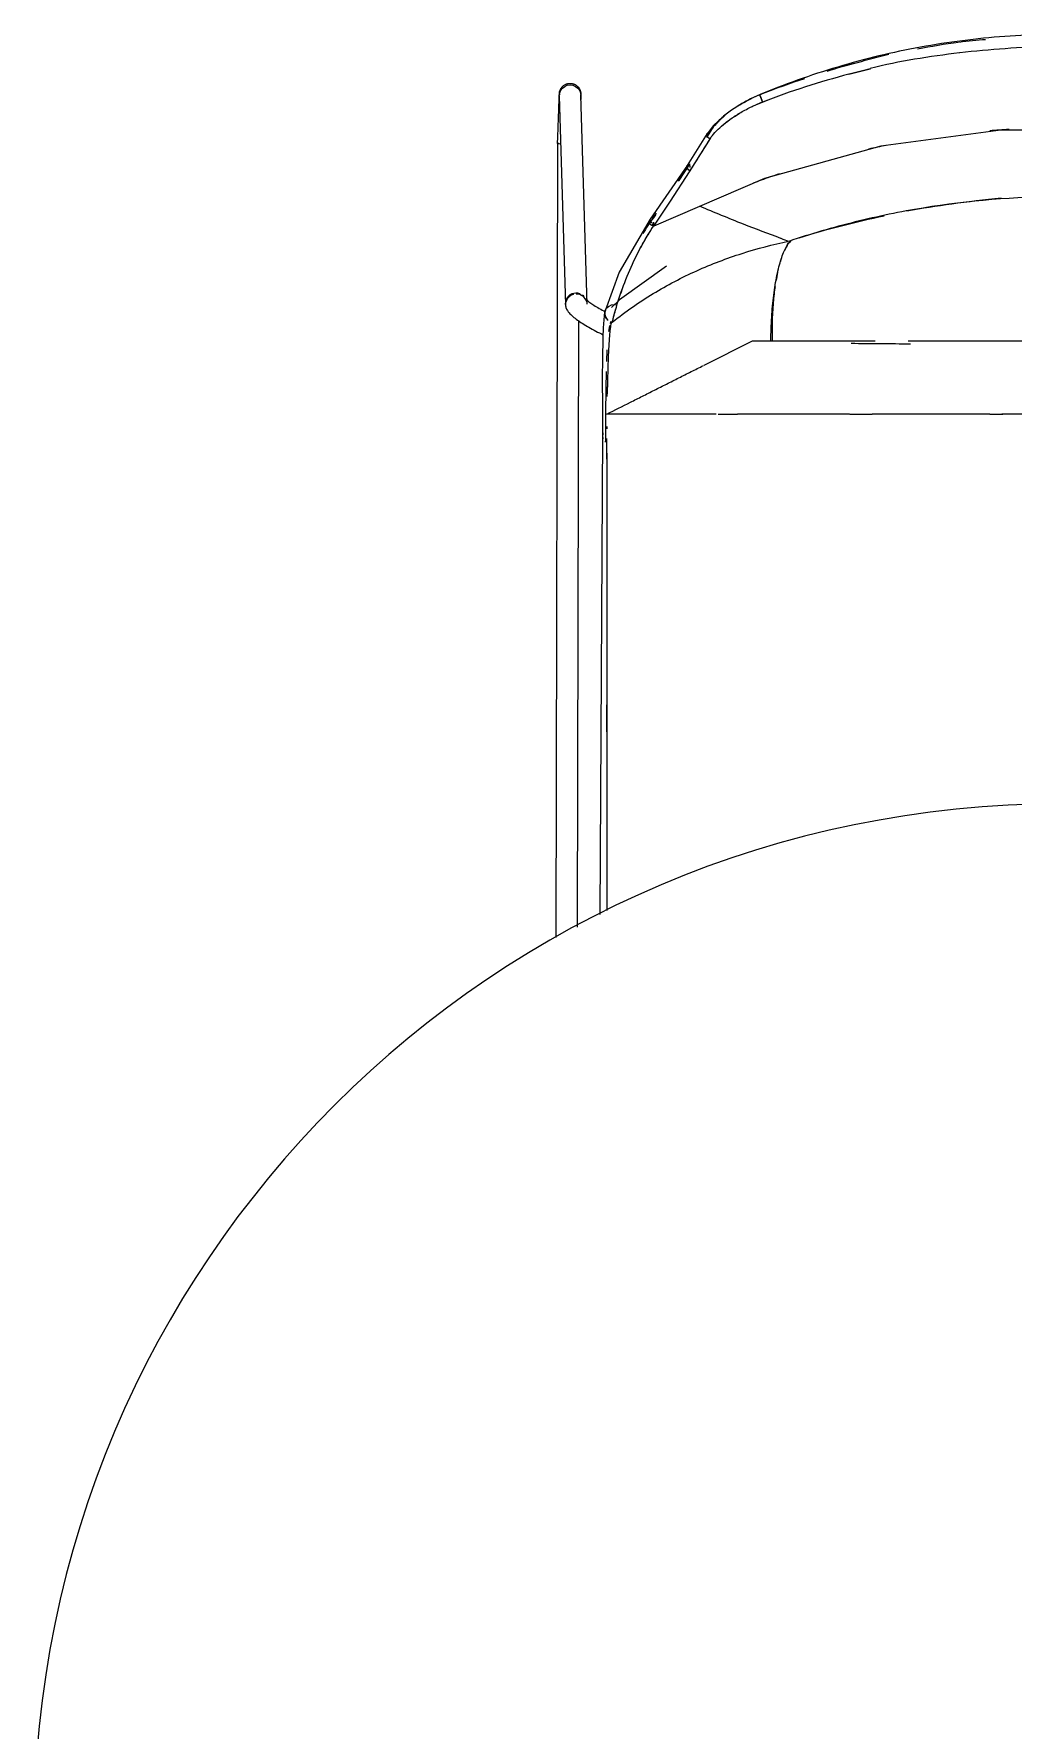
# Model space of a CAD drawing. Header units: millimetres. Extents: x 155927 to 317870, y -36033 to 97293.
# Drawn here: x 192752 to 193253, y 30723 to 31590 of the extents above; entities that cross this region are included whole.
import ezdxf

# ---------------------------------------------------------------- set-up
doc = ezdxf.new("R2010")
doc.units = ezdxf.units.MM
doc.header["$MEASUREMENT"] = 0
doc.layers.add('I-FURN', color=8, linetype='CONTINUOUS', lineweight=9)

msp = doc.modelspace()

# ---------------------------------------------------------------- linework, layer by layer
at = {"layer": 'I-FURN'}
for p, q in [((193021.51, 31561.16), (193021.6, 31561.36)), ((193021.6, 31561.36), (193021.71, 31561.55)), ((193021.71, 31560.87), (193022.59, 31561.98)), ((193021.71, 31561.55), (193021.82, 31561.74)), ((193021.82, 31561.74), (193021.94, 31561.93)), ((193021.94, 31561.93), (193022.07, 31562.11)), ((193022.07, 31562.11), (193022.2, 31562.28)), ((193022.2, 31562.28), (193022.34, 31562.45)), ((193022.34, 31562.45), (193022.49, 31562.61)), ((193022.49, 31562.61), (193022.64, 31562.77)), ((193022.59, 31561.98), (193023.73, 31562.83)), ((193022.64, 31562.77), (193022.81, 31562.92)), ((193022.81, 31562.92), (193022.97, 31563.06)), ((193022.97, 31563.06), (193023.14, 31563.2)), ((193023.14, 31563.2), (193023.32, 31563.33)), ((193023.32, 31563.33), (193023.5, 31563.46)), ((193023.5, 31563.46), (193023.69, 31563.57)), ((193023.69, 31563.57), (193023.88, 31563.68)), ((193023.73, 31562.83), (193025.05, 31563.36)), ((193023.88, 31563.68), (193024.08, 31563.78)), ((193024.08, 31563.78), (193024.28, 31563.87)), ((193024.28, 31563.87), (193024.48, 31563.96)), ((193024.48, 31563.96), (193024.69, 31564.03)), ((193024.69, 31564.03), (193024.9, 31564.1)), ((193024.9, 31564.1), (193025.11, 31564.16)), ((193025.05, 31563.36), (193026.48, 31563.53)), ((193025.11, 31564.16), (193025.32, 31564.21)), ((193025.32, 31564.21), (193025.54, 31564.25)), ((193025.54, 31564.25), (193025.75, 31564.29)), ((193025.75, 31564.29), (193025.97, 31564.31)), ((193025.97, 31564.31), (193026.19, 31564.33)), ((193026.19, 31564.33), (193026.41, 31564.34)), ((193026.41, 31564.34), (193026.51, 31564.34)), ((193026.48, 31563.53), (193027.9, 31563.35)), ((193026.51, 31564.34), (193026.73, 31564.33)), ((193026.73, 31564.33), (193026.95, 31564.32)), ((193026.95, 31564.32), (193027.16, 31564.3)), ((193027.16, 31564.3), (193027.38, 31564.27)), ((193027.38, 31564.27), (193027.6, 31564.23)), ((193027.6, 31564.23), (193027.81, 31564.18)), ((193027.81, 31564.18), (193028.03, 31564.12)), ((193027.9, 31563.35), (193029.23, 31562.81)), ((193028.03, 31564.12), (193028.24, 31564.05)), ((193028.24, 31564.05), (193028.44, 31563.98)), ((193028.44, 31563.98), (193028.65, 31563.9)), ((193028.65, 31563.9), (193028.85, 31563.81)), ((193028.85, 31563.81), (193029.04, 31563.71)), ((193029.04, 31563.71), (193029.24, 31563.6)), ((193029.23, 31562.81), (193030.36, 31561.95)), ((193029.24, 31563.6), (193029.43, 31563.49)), ((193029.43, 31563.49), (193029.61, 31563.37)), ((193029.61, 31563.37), (193029.79, 31563.24)), ((193029.79, 31563.24), (193029.96, 31563.1)), ((193029.96, 31563.1), (193030.13, 31562.96)), ((193030.13, 31562.96), (193030.29, 31562.81)), ((193030.29, 31562.81), (193030.45, 31562.66)), ((193030.36, 31561.95), (193031.23, 31560.84)), ((193030.45, 31562.66), (193030.6, 31562.5)), ((193030.6, 31562.5), (193030.74, 31562.33)), ((193030.74, 31562.33), (193030.88, 31562.16)), ((193030.88, 31562.16), (193031.01, 31561.98)), ((193031.01, 31561.98), (193031.13, 31561.8)), ((193031.13, 31561.8), (193031.24, 31561.61)), ((193031.24, 31561.61), (193031.35, 31561.42)), ((193031.35, 31561.42), (193031.45, 31561.22)), ((193020.75, 31552.36), (193020.78, 31553.05)), ((193020.78, 31553.05), (193020.8, 31553.71)), ((193020.8, 31553.71), (193020.82, 31554.33)), ((193020.82, 31554.33), (193020.84, 31554.92)), ((193020.84, 31554.92), (193020.86, 31555.47)), ((193020.86, 31555.47), (193020.88, 31555.99)), ((193020.88, 31555.99), (193020.9, 31556.46)), ((193020.9, 31556.46), (193020.92, 31556.9)), ((193020.92, 31556.9), (193020.93, 31557.3)), ((193020.93, 31557.3), (193020.94, 31557.66)), ((193020.94, 31557.66), (193020.96, 31557.98)), ((193020.96, 31557.98), (193020.97, 31558.25)), ((193020.97, 31558.19), (193021.16, 31559.58)), ((193020.97, 31558.49), (193020.98, 31558.68)), ((193020.98, 31558.51), (193020.97, 31558.37)), ((193020.97, 31558.25), (193020.97, 31558.49)), ((193020.97, 31558.03), (193024.15, 31451.16)), ((193020.99, 31558.85), (193020.98, 31558.7)), ((193020.98, 31558.68), (193020.99, 31558.84)), ((193020.98, 31558.7), (193020.98, 31558.51)), ((193020.99, 31559.04), (193021.01, 31559.26)), ((193020.99, 31559.01), (193020.99, 31559.04)), ((193020.99, 31559.04), (193020.99, 31559.02)), ((193020.99, 31559.02), (193020.99, 31558.95)), ((193020.99, 31558.95), (193020.99, 31559.01)), ((193020.99, 31558.84), (193020.99, 31558.95)), ((193020.99, 31558.95), (193020.99, 31558.85)), ((193021.01, 31559.26), (193021.03, 31559.48)), ((193021.03, 31559.48), (193021.06, 31559.69)), ((193021.06, 31559.69), (193021.1, 31559.91)), ((193021.1, 31559.91), (193021.14, 31560.13)), ((193021.14, 31560.13), (193021.2, 31560.34)), ((193021.16, 31559.58), (193021.71, 31560.87)), ((193021.2, 31560.34), (193021.26, 31560.55)), ((193021.26, 31560.55), (193021.34, 31560.76)), ((193021.34, 31560.76), (193021.42, 31560.96)), ((193021.42, 31560.96), (193021.51, 31561.16)), ((193031.23, 31560.84), (193031.78, 31559.54)), ((193031.45, 31561.22), (193031.54, 31561.02)), ((193031.54, 31561.02), (193031.62, 31560.82)), ((193031.62, 31560.82), (193031.7, 31560.61)), ((193031.7, 31560.61), (193031.76, 31560.4)), ((193031.76, 31560.4), (193031.82, 31560.19)), ((193031.78, 31559.54), (193031.97, 31558.15)), ((193031.82, 31560.19), (193031.87, 31559.97)), ((193031.87, 31559.97), (193031.91, 31559.76)), ((193031.91, 31556.53), (193031.89, 31556.1)), ((193031.91, 31559.76), (193031.95, 31559.54)), ((193031.93, 31556.93), (193031.91, 31556.53)), ((193031.94, 31557.28), (193031.93, 31556.93)), ((193031.95, 31557.6), (193031.94, 31557.28)), ((193031.95, 31559.54), (193031.97, 31559.32)), ((193031.96, 31557.87), (193031.95, 31557.6)), ((193031.96, 31557.97), (193031.97, 31558.19)), ((193031.97, 31558.11), (193031.96, 31557.87)), ((193031.97, 31559.32), (193031.98, 31559.1)), ((193031.98, 31558.45), (193031.97, 31558.3)), ((193031.97, 31558.19), (193031.98, 31558.36)), ((193035.14, 31451.49), (193031.97, 31558.32)), ((193031.97, 31558.3), (193031.97, 31558.11)), ((193031.98, 31559.1), (193031.99, 31558.88)), ((193031.99, 31558.62), (193031.98, 31558.55)), ((193031.98, 31558.49), (193031.99, 31558.58)), ((193031.98, 31558.55), (193031.98, 31558.45)), ((193031.98, 31558.36), (193031.98, 31558.49)), ((193031.99, 31558.88), (193031.99, 31558.66)), ((193031.99, 31558.66), (193031.99, 31558.64)), ((193031.99, 31558.63), (193031.99, 31558.64)), ((193031.99, 31558.64), (193031.99, 31558.62)), ((193031.99, 31558.58), (193031.99, 31558.63)), ((193113.56, 31553.62), (193108.94, 31550.67)), ((193118.37, 31556.24), (193113.56, 31553.62)), ((193123.36, 31558.52), (193123.39, 31558.43)), ((193123.39, 31558.43), (193123.47, 31558.23)), ((193123.47, 31558.23), (193123.59, 31557.93)), ((193123.59, 31557.93), (193123.73, 31557.56)), ((193123.73, 31557.56), (193123.9, 31557.13)), ((193123.9, 31557.13), (193124.08, 31556.68)), ((193124.08, 31556.68), (193124.26, 31556.22)), ((193124.26, 31556.22), (193124.43, 31555.79)), ((193124.43, 31555.79), (193124.58, 31555.42)), ((193124.58, 31555.42), (193124.7, 31555.11)), ((193124.7, 31555.11), (193124.78, 31554.9)), ((193124.78, 31554.9), (193124.82, 31554.8)), ((193020.44, 31543.92), (193020.48, 31544.87)), ((193020.48, 31544.87), (193020.51, 31545.8)), ((193020.51, 31545.8), (193020.55, 31546.71)), ((193020.55, 31546.71), (193020.58, 31547.6)), ((193020.58, 31547.6), (193020.61, 31548.46)), ((193020.61, 31548.46), (193020.64, 31549.3)), ((193020.64, 31549.3), (193020.67, 31550.11)), ((193020.67, 31550.11), (193020.7, 31550.89)), ((193020.7, 31550.89), (193020.73, 31551.64)), ((193020.73, 31551.64), (193020.75, 31552.36)), ((193104.82, 31547.59), (193099.73, 31542.88)), ((193108.94, 31550.67), (193104.82, 31547.59)), ((193020.11, 31534.71), (193020.15, 31535.77)), ((193020.15, 31535.77), (193020.19, 31536.82)), ((193020.19, 31536.82), (193020.22, 31537.87)), ((193020.22, 31537.87), (193020.26, 31538.91)), ((193020.26, 31538.91), (193020.3, 31539.94)), ((193020.3, 31539.94), (193020.34, 31540.96)), ((193020.34, 31540.96), (193020.37, 31541.96)), ((193020.37, 31541.96), (193020.41, 31542.95)), ((193020.41, 31542.95), (193020.44, 31543.92)), ((193096.52, 31538.66), (193086.31, 31522.45)), ((193087.55, 31519.2), (193098.18, 31536.2)), ((193098.18, 31540), (193096.13, 31536.71)), ((193096.45, 31538.52), (193096.34, 31538.15)), ((193096.34, 31538.15), (193096.34, 31537.75)), ((193096.34, 31537.75), (193096.45, 31537.35)), ((193096.66, 31538.85), (193096.45, 31538.52)), ((193096.45, 31537.35), (193096.67, 31536.98)), ((193099.73, 31542.88), (193096.48, 31538.59)), ((193096.97, 31539.09), (193096.66, 31538.85)), ((193096.67, 31536.98), (193096.97, 31536.66)), ((193097.34, 31539.24), (193096.97, 31539.09)), ((193096.97, 31536.66), (193097.35, 31536.41)), ((193097.76, 31539.3), (193097.34, 31539.24)), ((193097.35, 31536.41), (193097.76, 31536.26)), ((193097.76, 31536.26), (193098.19, 31536.21)), ((193246.55, 31540.51), (193185.35, 31532.2)), ((193308.33, 31540.51), (193246.55, 31540.51)), ((193020.06, 31533.65), (193019.19, 31127.78)), ((193020.07, 31533.65), (193020.11, 31534.71)), ((193020.07, 31533.64), (193020.3, 31533.6)), ((193020.71, 31533.7), (193020.21, 31533.67)), ((193020.3, 31533.6), (193020.89, 31533.56)), ((193020.89, 31533.56), (193021.8, 31533.51)), ((193185.35, 31532.2), (193125.88, 31515.74)), ((193086.41, 31522.6), (193067.36, 31494.9)), ((193077.86, 31504.2), (193087.55, 31519.2)), ((193087.49, 31523.05), (193082.12, 31514.76)), ((193086.19, 31521.05), (193086.09, 31521.47)), ((193086.1, 31521.89), (193086.22, 31522.28)), ((193086.17, 31521.6), (193086.28, 31521.18)), ((193086.3, 31522.41), (193086.18, 31522.02)), ((193086.4, 31520.66), (193086.19, 31521.05)), ((193086.22, 31522.28), (193086.44, 31522.62)), ((193086.28, 31521.18), (193086.48, 31520.79)), ((193086.52, 31522.75), (193086.3, 31522.41)), ((193086.7, 31520.32), (193086.4, 31520.66)), ((193086.44, 31522.62), (193086.75, 31522.89)), ((193086.48, 31520.79), (193086.78, 31520.45)), ((193086.83, 31523.02), (193086.52, 31522.75)), ((193087.07, 31520.05), (193086.7, 31520.32)), ((193086.78, 31520.45), (193087.15, 31520.19)), ((193087.48, 31519.88), (193087.07, 31520.05)), ((193087.15, 31520.19), (193087.57, 31520.01)), ((193087.93, 31519.8), (193087.48, 31519.88)), ((193087.55, 31523.14), (193087.74, 31521.43)), ((193087.57, 31520.01), (193088.01, 31519.93)), ((193087.82, 31521.6), (193087.63, 31523.28)), ((193125.88, 31515.74), (193069.23, 31491.44)), ((193069.23, 31491.44), (193077.86, 31504.2)), ((193067.36, 31494.9), (193051.61, 31467.84)), ((193066.96, 31493.6), (193067, 31494.07)), ((193067.03, 31493.12), (193066.96, 31493.6)), ((193067, 31494.07), (193067.15, 31494.53)), ((193067.21, 31492.67), (193067.03, 31493.12)), ((193067.15, 31494.53), (193068.16, 31493.09)), ((193067.48, 31492.28), (193067.21, 31492.67)), ((193067.84, 31491.96), (193067.48, 31492.28)), ((193068.4, 31492.75), (193069.22, 31491.57)), ((193070.2, 31497.12), (193069.09, 31495.55)), ((193069.22, 31491.57), (193069.11, 31493.34)), ((193069.12, 31493.34), (193069.22, 31491.57)), ((193069.22, 31491.57), (193069.16, 31493.38)), ((193069.22, 31491.57), (193069.16, 31493.38)), ((193068.27, 31491.73), (193067.84, 31491.96)), ((193068.74, 31491.6), (193068.27, 31491.73)), ((193069.22, 31491.57), (193068.74, 31491.6)), ((193051.61, 31467.84), (193044.32, 31448.09)), ((193075.69, 31470.97), (193051.75, 31453.67)), ((193024.35, 31449.7), (193024.72, 31448.93)), ((193024.72, 31448.93), (193025.12, 31448.27)), ((193034.29, 31454.34), (193034.32, 31454.3)), ((193034.32, 31454.3), (193034.41, 31454.19)), ((193034.41, 31454.19), (193034.56, 31454.04)), ((193034.56, 31454.04), (193034.77, 31453.84)), ((193034.77, 31453.84), (193035.03, 31453.61)), ((193035.03, 31453.61), (193035.33, 31453.34)), ((193035.33, 31453.34), (193035.69, 31453.06)), ((193035.69, 31453.06), (193036.09, 31452.75)), ((193036.09, 31452.75), (193036.53, 31452.42)), ((193036.53, 31452.42), (193037.01, 31452.08)), ((193037.01, 31452.08), (193037.54, 31451.72)), ((193037.54, 31451.72), (193038.1, 31451.35)), ((193038.1, 31451.35), (193038.69, 31450.96)), ((193038.69, 31450.96), (193039.32, 31450.57)), ((193039.32, 31450.57), (193039.98, 31450.16)), ((193039.98, 31450.16), (193040.67, 31449.75)), ((193040.67, 31449.75), (193041.39, 31449.33)), ((193041.39, 31449.33), (193042.14, 31448.91)), ((193042.14, 31448.91), (193042.91, 31448.48)), ((193044.82, 31449.04), (193044.51, 31448.52)), ((193045.21, 31449.54), (193044.82, 31449.04)), ((193046.23, 31450.39), (193045.21, 31449.54)), ((193047.52, 31450.97), (193046.23, 31450.39)), ((193048.99, 31451.17), (193047.52, 31450.97)), ((193051.75, 31453.67), (193047.56, 31449.77)), ((193050.53, 31450.94), (193048.99, 31451.17)), ((193025.12, 31448.27), (193025.54, 31447.67)), ((193025.54, 31447.67), (193025.97, 31447.14)), ((193025.97, 31447.14), (193026.42, 31446.63)), ((193026.42, 31446.63), (193026.89, 31446.15)), ((193026.89, 31446.15), (193027.39, 31445.68)), ((193027.39, 31445.68), (193027.9, 31445.22)), ((193027.9, 31445.22), (193028.44, 31444.77)), ((193028.44, 31444.77), (193029.01, 31444.32)), ((193029.01, 31444.32), (193029.6, 31443.87)), ((193029.6, 31443.87), (193030.22, 31443.41)), ((193030.2, 31133.08), (193030.87, 31443.13)), ((193030.22, 31443.41), (193030.86, 31442.96)), ((193030.86, 31442.96), (193031.53, 31442.5)), ((193031.53, 31442.5), (193032.23, 31442.04)), ((193032.23, 31442.04), (193032.96, 31441.57)), ((193032.96, 31441.57), (193033.71, 31441.1)), ((193033.71, 31441.1), (193034.49, 31440.63)), ((193034.49, 31440.63), (193035.29, 31440.16)), ((193035.29, 31440.16), (193036.11, 31439.68)), ((193042.91, 31448.48), (193043.71, 31448.05)), ((193044.14, 31447.54), (193043.34, 31439.39)), ((193043.71, 31448.05), (193044.53, 31447.61)), ((193044.51, 31448.52), (193044.14, 31447.54)), ((193044.47, 31445.24), (193044.19, 31446.37)), ((193044.2, 31447.54), (193044.53, 31448.64)), ((193045.04, 31444.2), (193044.47, 31445.24)), ((193046.22, 31437.51), (193046.74, 31440.59)), ((193047.04, 31441.6), (193047.5, 31442.39)), ((193036.11, 31439.68), (193036.96, 31439.2)), ((193036.96, 31439.2), (193037.83, 31438.72)), ((193037.83, 31438.72), (193038.72, 31438.24)), ((193038.72, 31438.24), (193039.63, 31437.76)), ((193039.63, 31437.76), (193040.56, 31437.28)), ((193040.56, 31437.28), (193041.5, 31436.8)), ((193041.5, 31436.8), (193042.46, 31436.32)), ((193042.46, 31436.32), (193043.44, 31435.85)), ((193043.16, 31434.45), (193042.96, 31423.37)), ((193043.34, 31439.39), (193043.16, 31434.45)), ((193094.92, 31420.33), (193119.68, 31432.79)), ((193119.68, 31432.79), (193182.37, 31432.79)), ((193199.29, 31432.79), (193277.44, 31432.79)), ((193042.96, 31423.37), (193042.9, 31413.8)), ((193045.27, 31422.13), (193045.51, 31428.14)), ((193044.96, 31408.43), (193045.12, 31417.05)), ((193042.9, 31413.8), (193042.96, 31398.42)), ((193044.8, 31395.57), (193044.96, 31408.43)), ((193045.43, 31404.4), (193045.59, 31409.16)), ((193045.59, 31409.16), (193045.6, 31409.3)), ((193042.96, 31398.42), (193043.1, 31383.26)), ((193044.7, 31382.2), (193044.8, 31395.57)), ((193101.11, 31395.33), (193052.49, 31395.33)), ((193169.36, 31395.33), (193112.02, 31395.33)), ((193240.95, 31395.33), (193180.86, 31395.33)), ((193307.35, 31395.33), (193247.2, 31395.33)), ((193043.12, 31385.26), (193041.61, 31139.62)), ((193043.14, 31385.29), (193043.14, 31385.22)), ((193043.59, 31385.41), (193043.29, 31385.35)), ((193043.32, 31385.15), (193043.63, 31385.1)), ((193044.64, 31380.96), (193044.7, 31382.2))]:
    msp.add_line(p, q, dxfattribs=at)
msp.add_arc((193277.44, 30671.07), 525, 0, 180, dxfattribs=at)
for centre, major_axis, ratio, start_param, end_param in [((193029.43, 31451.81), (5.08, 2.11), 0.969753, 0.791505, 2.362301), ((193029.43, 31451.81), (5.08, 2.11), 0.969753, 2.362301, 3.141593), ((193029.64, 31451.32), (5.5, 0.16), 0.969889, 1.801948, 3.634544), ((193029.43, 31451.81), (5.08, 2.11), 0.969753, 3.147699, 3.409499), ((193029.64, 31451.32), (5.5, 0.16), 0.969889, 0.234165, 1.540149), ((193029.43, 31451.81), (5.08, 2.11), 0.969753, 0.297594, 0.529705)]:
    msp.add_ellipse(centre, major_axis=major_axis, ratio=ratio, start_param=start_param, end_param=end_param, dxfattribs=at)
for points, knots in [([(193430.06, 31559.14), (193419.3, 31563.56), (193397.51, 31571.44), (193352.63, 31583.42), (193303.58, 31589.87), (193251.32, 31589.3), (193208.08, 31584.09), (193165.63, 31574.22), (193138.27, 31564.67), (193124.82, 31559.14)], [0, 0, 0, 0, 0.111111, 0.222222, 0.444444, 0.583333, 0.722222, 0.861111, 1, 1, 1, 1]), ([(193157.93, 31570.67), (193163.04, 31572.23), (193173.46, 31575.12), (193183.97, 31577.9), (193189.32, 31579.2)], [-0.7681843, -0.7681843, -0.7681843, -0.7681843, -0.6666667, -0.5624253, -0.5624253, -0.5624253, -0.5624253]), ([(193179.92, 31571.77), (193178.11, 31571.35), (193174.46, 31570.48), (193170.85, 31569.49), (193169.04, 31568.97)], [-0.36909277, -0.36909277, -0.36909277, -0.36909277, -0.33333333, -0.29717322, -0.29717322, -0.29717322, -0.29717322]), ([(193098.18, 31536.2), (193098.77, 31537.18), (193100.36, 31539.21), (193103.18, 31541.96), (193105.87, 31544.19), (193108.1, 31545.86), (193110.51, 31547.52), (193113.09, 31549.13), (193115.83, 31550.69), (193118.34, 31551.99), (193119.95, 31552.74), (193120.56, 31553.02)], [0, 0, 0, 0, 0.1666667, 0.3333333, 0.4166667, 0.5, 0.5833333, 0.6666667, 0.75, 0.8333333, 0.8844325, 0.8844325, 0.8844325, 0.8844325]), ([(193113.12, 31549.12), (193114.9, 31550.18), (193118.66, 31552.22), (193122.75, 31553.98), (193124.82, 31554.8)], [0.6666667, 0.6666667, 0.6666667, 0.6666667, 0.8333333, 0.9999135, 0.9999135, 0.9999135, 0.9999135]), ([(193124.82, 31559.14), (193122.75, 31558.27), (193119.69, 31556.88), (193115.87, 31554.81), (193114.04, 31553.73), (193113.16, 31553.18)], [0, 0, 0, 0, 0.1666667, 0.25, 0.3333333, 0.3333333, 0.3333333, 0.3333333]), ([(193124.82, 31554.8), (193124.81, 31554.83), (193124.75, 31555), (193124.59, 31555.4), (193124.39, 31555.9), (193124.1, 31556.67), (193123.81, 31557.43), (193123.62, 31557.93), (193123.47, 31558.34), (193123.4, 31558.5), (193123.39, 31558.53)], [-1, -1, -1, -1, -0.833333, -0.75, -0.666667, -0.5, -0.333333, -0.25, -0.166667, 0, 0, 0, 0]), ([(193105.67, 31547.88), (193105.06, 31547.38), (193103.81, 31546.32), (193102.08, 31544.7), (193099.98, 31542.51), (193098.78, 31540.98), (193098.18, 31540)], [0.594049, 0.594049, 0.594049, 0.594049, 0.6666667, 0.75, 0.8333333, 1, 1, 1, 1]), ([(193105.42, 31547.92), (193104.45, 31547.12), (193102.87, 31545.77), (193101.79, 31544.53), (193101.4, 31544.05)], [0.5492901, 0.5492901, 0.5492901, 0.5492901, 0.6666667, 0.7441692, 0.7441692, 0.7441692, 0.7441692]), ([(193087.93, 31519.8), (193089.57, 31522.38), (193092.92, 31527.69), (193096.41, 31533.31), (193098.19, 31536.2)], [0, 0, 0, 0, 0.5, 0.9997644, 0.9997644, 0.9997644, 0.9997644]), ([(193098.19, 31536.21), (193098.05, 31536.21), (193097.76, 31536.24), (193097.34, 31536.4), (193096.96, 31536.64), (193096.55, 31537.08), (193096.26, 31537.75), (193096.35, 31538.42), (193096.64, 31538.85), (193096.95, 31539.1), (193097.33, 31539.25), (193097.61, 31539.29), (193097.75, 31539.29)], [-1, -1, -1, -1, -0.916667, -0.833333, -0.75, -0.666667, -0.5, -0.333333, -0.25, -0.166667, -0.083333, 0, 0, 0, 0]), ([(193020.72, 31533.7), (193020.68, 31533.7), (193020.47, 31533.69), (193020.25, 31533.68), (193020.15, 31533.67), (193020.12, 31533.66)], [-0.6666667, -0.6666667, -0.6666667, -0.6666667, -0.6527778, -0.5833333, -0.5555556, -0.5555556, -0.5555556, -0.5555556]), ([(193133.51, 31518.14), (193130.35, 31517.08), (193125.83, 31515.55), (193121.37, 31513.86), (193120.03, 31513.33)], [-0.11702564, -0.11702564, -0.11702564, -0.11702564, -0.09090909, -0.07954338, -0.07954338, -0.07954338, -0.07954338]), ([(193134.12, 31485.13), (193127.77, 31487.46), (193113.99, 31492.71), (193100.2, 31498.37), (193092.76, 31501.52)], [-0.9105873, -0.9105873, -0.9105873, -0.9105873, -0.5, -0.0187537, -0.0187537, -0.0187537, -0.0187537]), ([(193416.62, 31483.62), (193405.41, 31487.38), (193382.77, 31493.97), (193336.46, 31503.5), (193277.45, 31508.3), (193218.43, 31503.5), (193172.13, 31493.98), (193149.48, 31487.38), (193138.27, 31483.62)], [0, 0, 0, 0, 0.125, 0.25, 0.5, 0.75, 0.875, 1, 1, 1, 1]), ([(193198.64, 31499.23), (193206.23, 31500.62), (193222.16, 31502.96), (193238.29, 31505.03), (193246.73, 31505.86)], [-0.7825093, -0.7825093, -0.7825093, -0.7825093, -0.7, -0.609839, -0.609839, -0.609839, -0.609839]), ([(193069.22, 31491.57), (193069.04, 31491.57), (193068.67, 31491.62), (193068.14, 31491.83), (193067.68, 31492.15), (193067.2, 31492.73), (193066.89, 31493.63), (193067.09, 31494.53), (193067.5, 31495.11), (193068.07, 31495.55), (193068.61, 31495.7), (193068.98, 31495.7)], [-1, -1, -1, -1, -0.916667, -0.833333, -0.75, -0.666667, -0.5, -0.333333, -0.25, -0.166667, 0, 0, 0, 0]), ([(193068.97, 31495.68), (193068.5, 31495.68), (193067.89, 31495.47), (193067.36, 31494.93), (193067.21, 31494.67), (193067.15, 31494.53)], [-1, -1, -1, -1, -0.4, -0.2, 0, 0, 0, 0]), ([(193048.05, 31442.28), (193049.03, 31446.41), (193051.4, 31454.69), (193056.1, 31467.39), (193061.08, 31477.91), (193064.56, 31484.05), (193065.83, 31486.17)], [0, 0, 0, 0, 0.25, 0.5, 0.75, 0.8847092, 0.8847092, 0.8847092, 0.8847092]), ([(193056.3, 31467.34), (193058.06, 31471.53), (193061.98, 31479.82), (193066.68, 31487.71), (193069.22, 31491.57)], [0.5, 0.5, 0.5, 0.5, 0.75, 0.9999613, 0.9999613, 0.9999613, 0.9999613]), ([(193139.65, 31484.14), (193139.02, 31483.64), (193137.79, 31482.3), (193136.62, 31480.23), (193136.05, 31479), (193136.04, 31478.98)], [-1, -1, -1, -1, -0.8928571, -0.7857143, -0.7840531, -0.7840531, -0.7840531, -0.7840531]), ([(193129.11, 31432.79), (193129.14, 31436.9), (193129.41, 31444.87), (193130.47, 31456.32), (193132.12, 31466.44), (193134.27, 31474.81), (193136.4, 31480.06), (193137.77, 31482.34), (193138.25, 31483.01)], [-1, -1, -1, -1, -0.8333333, -0.6666667, -0.5, -0.3333333, -0.1666667, -0.0806272, -0.0806272, -0.0806272, -0.0806272]), ([(193049.96, 31449.49), (193050.47, 31451.23), (193052.3, 31457.15), (193054.59, 31463.13), (193056.3, 31467.34)], [0.1451812, 0.1451812, 0.1451812, 0.1451812, 0.25, 0.4999815, 0.4999815, 0.4999815, 0.4999815]), ([(193131.26, 31460.59), (193130.88, 31457.97), (193130.19, 31452.04), (193129.64, 31442.53), (193129.67, 31435.94), (193129.74, 31432.8)], [-0.4106729, -0.4106729, -0.4106729, -0.4106729, -0.2857143, -0.1428571, -0.0148421, -0.0148421, -0.0148421, -0.0148421]), ([(193047.91, 31442.38), (193047.76, 31442.41), (193047.53, 31442.07), (193047.2, 31440.69), (193046.93, 31438.9), (193046.67, 31436.49), (193046.43, 31433.42), (193046.2, 31429.86), (193045.94, 31424.34), (193045.72, 31418.02), (193045.56, 31411.03), (193045.49, 31407.45), (193045.45, 31405.62)], [-0.9696726, -0.9696726, -0.9696726, -0.9696726, -0.875, -0.8125, -0.75, -0.6875, -0.625, -0.5625, -0.5, -0.375, -0.3125, -0.25, -0.25, -0.25, -0.25]), ([(193045.27, 31395.33), (193049.26, 31397.35), (193055.3, 31400.38), (193063.44, 31404.48), (193069.58, 31407.57), (193075.79, 31410.7), (193082.06, 31413.85), (193088.34, 31417.02), (193092.53, 31419.12), (193094.62, 31420.17)], [-0.999743, -0.999743, -0.999743, -0.999743, -0.8333333, -0.75, -0.6666667, -0.5833333, -0.5, -0.4166667, -0.3333333, -0.3333333, -0.3333333, -0.3333333]), ([(193043.61, 31382.94), (193043.48, 31382.98), (193043.16, 31383.1), (193043.02, 31383.32), (193043.28, 31383.5), (193043.57, 31383.56)], [-0.7, -0.7, -0.7, -0.7, -0.6, -0.4, -0.2, -0.2, -0.2, -0.2]), ([(193045.25, 31375.31), (193045.25, 31331.64), (193045.25, 31253.8), (193045.25, 31175.82), (193045.25, 31141.63)], [0.0344067, 0.0344067, 0.0344067, 0.0344067, 0.5, 0.8635393, 0.8635393, 0.8635393, 0.8635393])]:
    msp.add_open_spline(points, degree=3, knots=knots, dxfattribs=at)
for points in [[(193225.55, 31579.95), (193210.21, 31578.05), (193194.85, 31575.77), (193179.9, 31571.92)], [(193204.08, 31582), (193211.03, 31583.31), (193218.01, 31584.57), (193225.03, 31585.41)], [(193225.42, 31585.46), (193229.88, 31586.07), (193234.37, 31586.51), (193238.87, 31586.85)], [(193272.01, 31583.1), (193256.53, 31582.9), (193241.12, 31581.63), (193225.7, 31579.97)], [(193169, 31569.06), (193172.63, 31570.01), (193176.27, 31570.92), (193179.93, 31571.78)], [(193124.79, 31559.09), (193131.96, 31561.93), (193139.21, 31564.5), (193146.52, 31566.9)], [(193169.01, 31569.05), (193154.05, 31565.1), (193139.31, 31560.35), (193124.82, 31554.8)], [(193123.36, 31558.52), (193121.21, 31557.61), (193117.06, 31555.68), (193113.27, 31553.48), (193111.52, 31552.35)], [(193121.41, 31553.39), (193122.53, 31553.88), (193123.67, 31554.35), (193124.82, 31554.81)], [(193123.39, 31558.53), (193123.86, 31558.72), (193124.32, 31558.9), (193124.79, 31559.09)], [(193124.82, 31554.81), (193125.94, 31555.23), (193127.05, 31555.66), (193128.17, 31556.07)], [(193103.9, 31542.51), (193106.45, 31544.72), (193109.63, 31546.95), (193113.12, 31549.11)], [(193097.76, 31539.3), (193097.47, 31538.83), (193097.18, 31538.37), (193096.89, 31537.9)], [(193250.83, 31540.77), (193247.53, 31540.58), (193244.23, 31540.35), (193240.94, 31540.09)], [(193020.07, 31533.65), (193020.07, 31533.64), (193020.11, 31533.63), (193020.19, 31533.61)], [(193188.1, 31532.68), (193185.04, 31532.07), (193182, 31531.41), (193178.96, 31530.73)], [(193081.82, 31514.4), (193083.65, 31517.17), (193085.54, 31520.05), (193087.47, 31523.03)], [(193069.08, 31495.84), (193067.15, 31493.13), (193065.34, 31490.37), (193063.64, 31487.56)], [(193068.98, 31495.7), (193069.54, 31496.48), (193070.11, 31497.29), (193070.69, 31498.1)], [(193143.61, 31485.43), (193157.89, 31490.01), (193172.4, 31493.62), (193187.08, 31496.64)], [(193048.05, 31442.28), (193054.79, 31447.65), (193068.71, 31457.4), (193091.05, 31469.06), (193114.27, 31477.85), (193130.11, 31482.01), (193138.14, 31483.64)], [(193066.33, 31487), (193067.26, 31488.54), (193068.23, 31490.06), (193069.22, 31491.57)], [(193134.18, 31485.18), (193135.5, 31484.66), (193136.82, 31484.15), (193138.14, 31483.64)], [(193134.53, 31475.15), (193134.33, 31474.54), (193134.13, 31473.91), (193133.93, 31473.25)], [(193132.55, 31467.8), (193132.25, 31466.4), (193131.96, 31464.92), (193131.7, 31463.38)], [(193048.05, 31442.28), (193048.62, 31444.67), (193049.25, 31447.06), (193049.95, 31449.46)], [(193044.31, 31447.43), (193044.18, 31446.68), (193044.35, 31445.16), (193045.22, 31443.72), (193045.89, 31443.31)], [(193046.9, 31442.67), (193047.26, 31442.49), (193047.65, 31442.36), (193048.05, 31442.28)], [(193200.42, 31431.11), (193190.27, 31431.17), (193180.23, 31431.25), (193170.2, 31431.34)], [(193045.26, 31389.05), (193045.26, 31388.63), (193045.25, 31388.21), (193045.25, 31387.79)], [(193053.2, 31395.33), (193050.49, 31395.33), (193047.85, 31395.33), (193045.27, 31395.33)], [(193102.14, 31395.33), (193105.42, 31395.33), (193108.71, 31395.33), (193112.01, 31395.33)], [(193169.38, 31395.33), (193173.19, 31395.33), (193177.01, 31395.33), (193180.85, 31395.33)], [(193240.95, 31395.33), (193243.21, 31395.33), (193245.47, 31395.33), (193247.73, 31395.33)], [(193045.25, 31372.32), (193045.25, 31375.86), (193045.25, 31379.39), (193045.25, 31382.93)], [(193045.25, 31233.03), (193045.25, 31237.62), (193045.25, 31242.2), (193045.25, 31246.79)]]:
    msp.add_open_spline(points, degree=3, dxfattribs=at)

doc.saveas('drawing.dxf')
